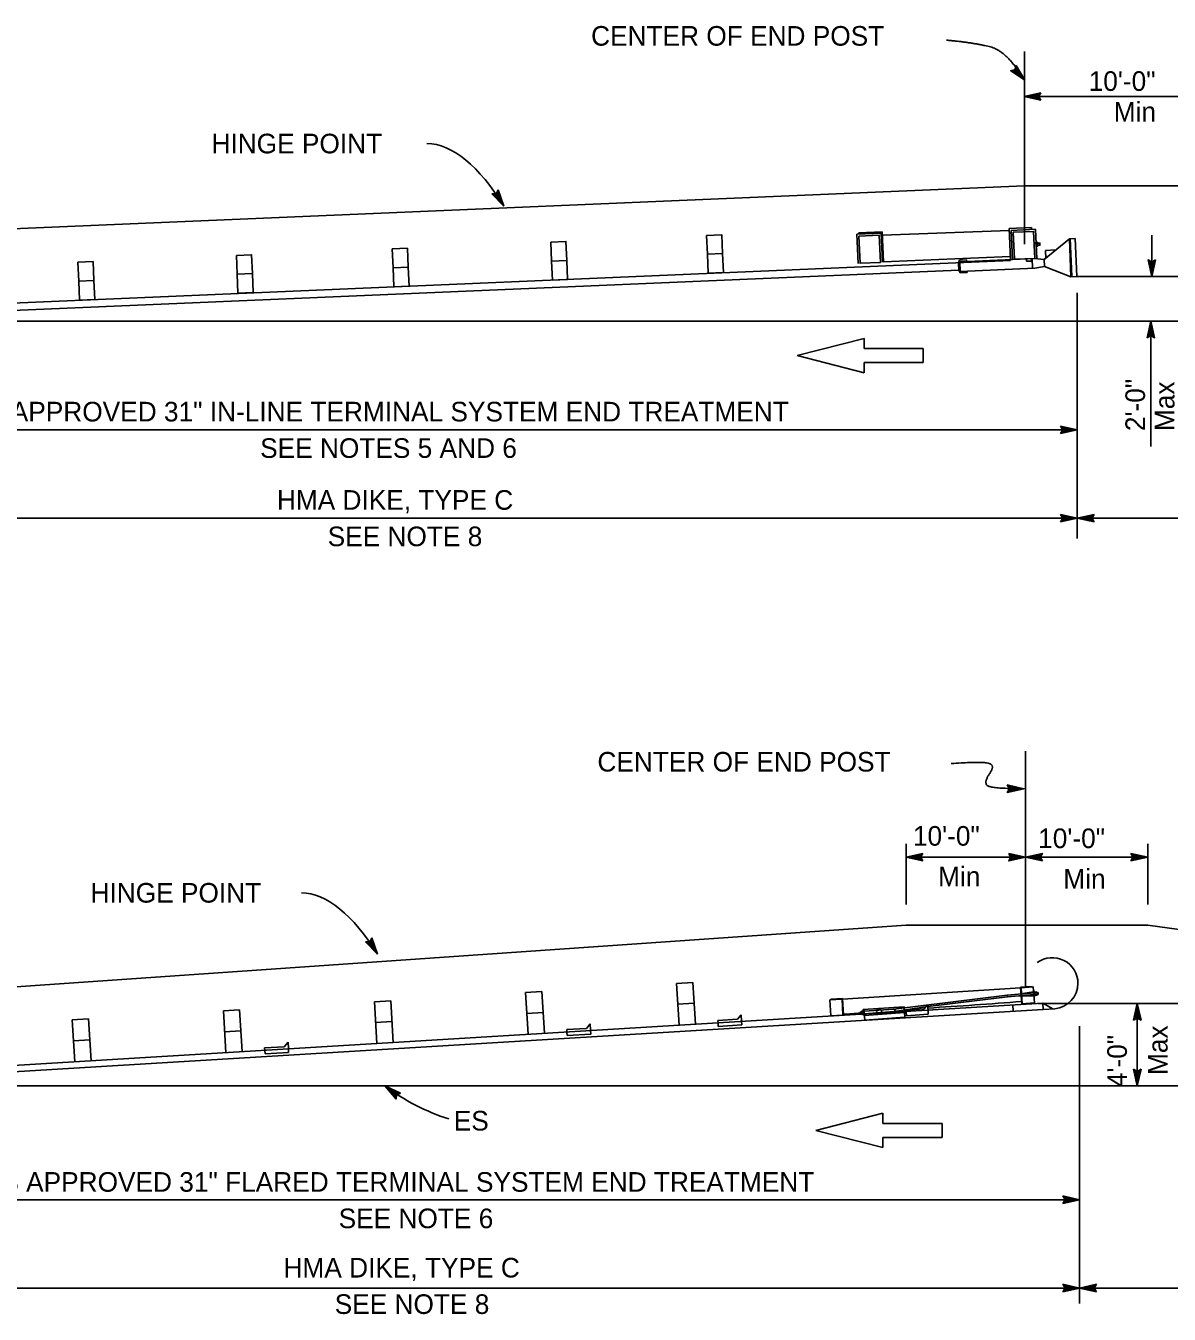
# Model space of a CAD drawing. Extents: x -893 to 867, y -474 to 712.
# Drawn here: x 119.7 to 527.4, y -37.9 to 421.9 of the extents above; entities that cross this region are included whole.
import ezdxf

# ---------------------------------------------------------------- set-up
doc = ezdxf.new("R2010")
doc.units = 0
for name, color, linetype in [('56 Stage 3 Anno', 7, 'Continuous'), ('57 Undefined', 7, 'Continuous'), ('60 Nongeo Data', 7, 'Continuous')]:
    doc.layers.add(name, color=color, linetype=linetype)

msp = doc.modelspace()

# ---------------------------------------------------------------- linework, layer by layer
at = {"layer": '56 Stage 3 Anno'}
for p, q in [((475.64, 396.64), (481.64, 397.97)), ((475.64, 396.64), (552.05, 396.64)), ((481.64, 395.3), (475.64, 396.64)), ((475.64, 396.64), (475.64, 396.64)), ((481.43, 395.66), (477.02, 396.64)), ((477.04, 396.65), (481.41, 397.61)), ((478.41, 396.64), (481.23, 397.27)), ((481.19, 396.02), (478.41, 396.64)), ((479.79, 396.64), (481, 396.91)), ((481.02, 396.37), (479.79, 396.64)), ((481.64, 397.97), (480.84, 396.64)), ((480.84, 396.64), (481.64, 395.3)), ((481.64, 397.97), (481.64, 397.97)), ((481.64, 395.3), (481.64, 395.3)), ((288.17, 363.29), (287.45, 361.92)), ((290.15, 357.48), (288.17, 363.29)), ((288.17, 363.29), (288.17, 363.29)), ((287.45, 361.92), (285.89, 361.91)), ((285.89, 361.91), (285.89, 361.91)), ((285.89, 361.91), (290.15, 357.48)), ((286.3, 361.91), (289.43, 358.66)), ((286.73, 361.9), (288.71, 359.84)), ((287.12, 361.92), (287.99, 361.02)), ((287.99, 361.02), (287.59, 362.19)), ((288.71, 359.84), (287.78, 362.58)), ((289.43, 358.67), (287.98, 362.91)), ((290.15, 357.48), (290.15, 357.48)), ((521.19, 347.14), (521.19, 332.4)), ((494.46, 332.4), (562.55, 332.4)), ((494.61, 326.54), (494.61, 238.91)), ((520.86, 316.45), (520.86, 271.77)), ((29.79, 277.67), (494.61, 277.67)), ((489.41, 277.67), (488.61, 279.01)), ((488.61, 279.01), (488.61, 279.01)), ((488.61, 279.01), (494.61, 277.67)), ((494.61, 277.67), (488.61, 276.34)), ((488.61, 276.34), (489.41, 277.67)), ((488.61, 276.34), (488.61, 276.34)), ((488.83, 278.65), (493.23, 277.67)), ((493.22, 277.67), (488.85, 276.7)), ((491.85, 277.67), (489.03, 277.05)), ((489.06, 278.29), (491.85, 277.67)), ((489.24, 277.95), (490.47, 277.67)), ((490.47, 277.67), (489.26, 277.41)), ((494.61, 277.67), (494.61, 277.67)), ((29.79, 246.16), (494.61, 246.16)), ((489.41, 246.16), (488.61, 247.5)), ((488.61, 247.5), (488.61, 247.5)), ((488.61, 247.5), (494.61, 246.16)), ((494.61, 246.16), (488.61, 244.83)), ((488.61, 244.83), (489.41, 246.16)), ((488.61, 244.83), (488.61, 244.83)), ((488.83, 247.14), (493.23, 246.16)), ((493.22, 246.15), (488.85, 245.19)), ((491.85, 246.16), (489.03, 245.53)), ((489.06, 246.78), (491.85, 246.16)), ((489.24, 246.43), (490.47, 246.16)), ((490.47, 246.16), (489.26, 245.89)), ((494.61, 246.16), (500.61, 247.49)), ((494.61, 246.16), (761.31, 246.16)), ((494.61, 246.16), (494.61, 246.16)), ((500.61, 244.82), (494.61, 246.16)), ((494.61, 246.16), (494.61, 246.16)), ((500.4, 245.17), (495.99, 246.16)), ((496.01, 246.16), (500.38, 247.13)), ((497.38, 246.15), (500.2, 246.78)), ((500.16, 245.53), (497.38, 246.15)), ((498.76, 246.15), (499.97, 246.42)), ((499.99, 245.88), (498.76, 246.15)), ((500.61, 247.49), (499.81, 246.16)), ((499.81, 246.16), (500.61, 244.82)), ((500.61, 247.49), (500.61, 247.49)), ((500.61, 244.82), (500.61, 244.82)), ((469.62, 150.97), (469.62, 150.97)), ((469.62, 148.3), (469.62, 148.3)), ((475.62, 149.63), (475.62, 149.63)), ((433.56, 129.94), (433.56, 108.36)), ((519.73, 129.94), (519.73, 108.36)), ((519.73, 129.5), (519.73, 111.05)), ((433.56, 125.21), (439.56, 126.54)), ((433.56, 125.21), (476.18, 125.21)), ((439.56, 123.87), (433.56, 125.21)), ((433.56, 125.21), (433.56, 125.21)), ((439.35, 124.23), (434.94, 125.21)), ((434.95, 125.21), (439.33, 126.18)), ((436.33, 125.21), (439.15, 125.83)), ((439.11, 124.59), (436.33, 125.21)), ((437.71, 125.21), (438.92, 125.48)), ((438.94, 124.93), (437.71, 125.21)), ((439.56, 126.54), (438.76, 125.21)), ((438.76, 125.21), (439.56, 123.87)), ((439.56, 126.54), (439.56, 126.54)), ((470.18, 126.55), (470.18, 126.55)), ((476.18, 125.21), (519.73, 125.21)), ((476.18, 125.21), (476.18, 125.21)), ((476.18, 125.21), (476.18, 125.21)), ((482.18, 126.54), (482.18, 126.54)), ((514.53, 125.21), (513.73, 126.55)), ((513.73, 126.55), (513.73, 126.55)), ((513.73, 126.55), (519.73, 125.21)), ((519.73, 125.21), (513.73, 123.88)), ((513.73, 123.88), (514.53, 125.21)), ((513.94, 126.2), (518.35, 125.21)), ((518.34, 125.21), (513.96, 124.24)), ((516.96, 125.21), (514.14, 124.59)), ((514.18, 125.84), (516.96, 125.21)), ((514.35, 125.49), (515.58, 125.21)), ((515.58, 125.21), (514.37, 124.95)), ((519.73, 125.21), (519.73, 125.21)), ((439.56, 123.87), (439.56, 123.87)), ((470.18, 123.88), (470.18, 123.88)), ((482.18, 123.87), (482.18, 123.87)), ((513.73, 123.88), (513.73, 123.88)), ((242.38, 95.04), (240.82, 95.03)), ((240.82, 95.03), (240.82, 95.03)), ((240.82, 95.03), (245.08, 90.6)), ((241.24, 95.03), (244.37, 91.78)), ((241.67, 95.02), (243.65, 92.96)), ((242.06, 95.05), (242.93, 94.14)), ((243.11, 96.42), (242.38, 95.04)), ((242.93, 94.14), (242.53, 95.31)), ((243.65, 92.96), (242.72, 95.7)), ((244.36, 91.79), (242.92, 96.03)), ((245.08, 90.6), (243.11, 96.42)), ((243.11, 96.42), (243.11, 96.42)), ((245.08, 90.6), (245.08, 90.6)), ((480.71, 73), (569.94, 73)), ((514.68, 67), (516.02, 73)), ((515.03, 67.22), (516.02, 71.62)), ((515.39, 67.45), (516.02, 70.24)), ((516.02, 73), (516.02, 43.56)), ((516.02, 73), (516.02, 73)), ((516.02, 73), (517.35, 67)), ((516.02, 71.61), (516.99, 67.24)), ((516.02, 70.24), (516.64, 67.42)), ((495.46, 64.91), (495.46, -34.04)), ((516.02, 67.8), (514.68, 67)), ((514.68, 67), (514.68, 67)), ((515.74, 67.63), (516.02, 68.86)), ((516.02, 68.86), (516.28, 67.65)), ((517.35, 67), (516.02, 67.8)), ((517.35, 67), (517.35, 67)), ((516.02, 43.56), (514.69, 49.56)), ((514.69, 49.56), (514.69, 49.56)), ((514.69, 49.56), (516.02, 48.76)), ((516.01, 44.95), (515.05, 49.33)), ((516.02, 46.33), (515.39, 49.15)), ((516.02, 47.71), (515.75, 48.92)), ((516.02, 48.76), (517.36, 49.56)), ((517.36, 49.56), (516.02, 43.56)), ((517, 49.35), (516.02, 44.94)), ((516.64, 49.11), (516.02, 46.33)), ((516.3, 48.94), (516.02, 47.71)), ((517.36, 49.56), (517.36, 49.56)), ((251.73, 38.89), (247.74, 43.56)), ((247.74, 43.56), (247.74, 43.56)), ((247.74, 43.56), (253.34, 41.03)), ((251.77, 39.31), (248.84, 42.73)), ((248.85, 42.73), (252.93, 40.88)), ((251.8, 39.73), (249.95, 41.9)), ((249.95, 41.9), (252.58, 40.71)), ((516.02, 43.56), (516.02, 43.56)), ((251.87, 40.12), (251.05, 41.07)), ((251.05, 41.07), (252.18, 40.56)), ((251.9, 40.44), (251.73, 38.89)), ((251.73, 38.89), (251.73, 38.89)), ((253.34, 41.03), (251.9, 40.44)), ((253.34, 41.03), (253.34, 41.03)), ((30.31, 2.98), (495.46, 2.98)), ((490.26, 2.98), (489.46, 4.32)), ((489.46, 4.32), (489.46, 4.32)), ((489.46, 4.32), (495.46, 2.98)), ((495.46, 2.98), (489.46, 1.65)), ((489.46, 1.65), (490.26, 2.98)), ((489.46, 1.65), (489.46, 1.65)), ((489.68, 3.96), (494.08, 2.98)), ((494.07, 2.98), (489.7, 2.01)), ((492.7, 2.98), (489.88, 2.35)), ((489.91, 3.6), (492.7, 2.98)), ((490.09, 3.26), (491.32, 2.98)), ((491.32, 2.98), (490.11, 2.71)), ((495.46, 2.98), (495.46, 2.98)), ((490.26, -28.54), (489.46, -27.2)), ((489.46, -27.2), (489.46, -27.2)), ((489.46, -27.2), (495.46, -28.54)), ((489.68, -27.55), (494.08, -28.53)), ((495.46, -28.54), (501.46, -27.21)), ((496.85, -28.53), (501.23, -27.56)), ((501.46, -27.21), (500.66, -28.54)), ((501.46, -27.21), (501.46, -27.21)), ((30.31, -28.54), (495.46, -28.54)), ((495.46, -28.54), (489.46, -29.87)), ((489.46, -29.87), (490.26, -28.54)), ((489.46, -29.87), (489.46, -29.87)), ((494.07, -28.54), (489.7, -29.51)), ((492.7, -28.53), (489.88, -29.16)), ((489.91, -27.91), (492.7, -28.53)), ((490.09, -28.26), (491.32, -28.53)), ((491.32, -28.53), (490.11, -28.8)), ((495.46, -28.54), (495.46, -28.54)), ((501.46, -29.88), (495.46, -28.54)), ((495.46, -28.54), (495.46, -28.54)), ((495.46, -28.54), (767.19, -28.54)), ((501.25, -29.52), (496.84, -28.54)), ((498.23, -28.54), (501.05, -27.91)), ((501.01, -29.16), (498.23, -28.54)), ((499.61, -28.54), (500.82, -28.27)), ((500.84, -28.81), (499.61, -28.54)), ((500.66, -28.54), (501.46, -29.88)), ((501.46, -29.88), (501.46, -29.88))]:
    msp.add_line(p, q, dxfattribs=at)
for points in [[(472.82, 407.62), (475.88, 402.4), (470.9, 405.83), (471.3, 405.92), (474.94, 403.4), (472.71, 407.23), (472.59, 406.84), (474.03, 404.39), (471.69, 406), (472.09, 406.08), (473.1, 405.39), (472.48, 406.45), (472.39, 406.15), (470.9, 405.83), (472.39, 406.15)], [(522.51, 338.31), (521.19, 332.4), (519.88, 338.31), (520.23, 338.1), (521.18, 333.77), (522.16, 338.1), (521.81, 337.89), (521.19, 335.12), (520.58, 337.89), (520.93, 337.68), (521.19, 336.48), (521.46, 337.68), (521.19, 337.52), (519.88, 338.31), (521.19, 337.52)], [(519.54, 310.54), (520.86, 316.45), (522.17, 310.54), (521.82, 310.75), (520.86, 315.08), (519.89, 310.75), (520.24, 310.96), (520.86, 313.73), (521.47, 310.96), (521.12, 311.17), (520.86, 312.37), (520.59, 311.17), (520.86, 311.33), (522.17, 310.54), (520.86, 311.33)], [(469.62, 150.97), (475.62, 149.63), (469.62, 148.3), (469.84, 148.66), (474.23, 149.63), (469.84, 150.62), (470.05, 150.26), (472.86, 149.63), (470.05, 149.01), (470.26, 149.37), (471.48, 149.64), (470.26, 149.91), (470.42, 149.63), (469.62, 148.3), (470.42, 149.63)], [(470.18, 126.55), (476.18, 125.21), (470.18, 123.88), (470.4, 124.24), (474.79, 125.21), (470.39, 126.2), (470.61, 125.84), (473.42, 125.21), (470.61, 124.59), (470.82, 124.94), (472.04, 125.21), (470.82, 125.49), (470.98, 125.21), (470.18, 123.88), (470.98, 125.21)], [(482.18, 123.87), (476.18, 125.21), (482.18, 126.54), (481.97, 126.19), (477.57, 125.21), (481.97, 124.23), (481.76, 124.58), (478.94, 125.21), (481.76, 125.83), (481.54, 125.48), (480.33, 125.21), (481.55, 124.94), (481.38, 125.21), (482.18, 126.54), (481.38, 125.21)]]:
    msp.add_lwpolyline(points, close=True, dxfattribs=at)
msp.add_arc((294.09, 105.37), 77.26, 233.129, 252.2554, dxfattribs=at)
for centre, start_param in [((275.53, 309.61), 2.221176), ((230.76, 42.25), 2.230563)]:
    msp.add_ellipse(centre, major_axis=(15.99, -69.88), ratio=0.436863, start_param=start_param, end_param=3.039373, dxfattribs=at)
for points in [[(475.88, 402.4), (469.58, 412.62), (458.62, 415.72), (448.01, 416.73)], [(449.64, 158.58), (461.66, 159.42), (465.29, 157.74), (461.38, 152.15), (463.33, 149.63), (475.62, 149.63)]]:
    msp.add_open_spline(points, degree=2, dxfattribs=at)
at = {"layer": '60 Nongeo Data'}
for p, q in [((475.83, 343.98), (475.83, 412.64)), ((34.21, 345.9), (475.83, 364.79)), ((475.83, 364.79), (552.05, 364.79)), ((478.27, 349.88), (470.31, 349.54)), ((470.31, 349.54), (470.78, 338.46)), ((478.27, 349.88), (478.3, 349.17)), ((424.67, 347.82), (416, 347.45)), ((416, 347.45), (416.44, 337.08)), ((425.1, 348.28), (416.69, 347.92)), ((416.69, 347.92), (416.71, 347.48)), ((425.12, 337.45), (424.67, 347.82)), ((425.56, 337.47), (425.1, 348.28)), ((425.15, 347.13), (470.34, 348.83)), ((479.72, 349.23), (471.05, 348.86)), ((471.05, 348.86), (471.5, 338.49)), ((479.72, 349.23), (480.18, 338.72)), ((482.83, 338.45), (491.8, 345.88)), ((491.8, 345.88), (493.88, 345.97)), ((492.38, 332.32), (491.8, 345.88)), ((492.68, 332.33), (492.1, 345.9)), ((494.46, 332.4), (493.88, 345.97)), ((479.96, 343.23), (479.9, 344.51)), ((483.26, 341.71), (486.96, 341.87)), ((483.26, 341.71), (483.38, 338.9)), ((29.81, 319.27), (470.77, 338.13)), ((425.55, 337.62), (470.74, 339.55)), ((452.22, 337.16), (452.68, 338.18)), ((452.33, 334.68), (452.22, 337.16)), ((452.68, 338.18), (455.16, 338.28)), ((452.7, 337.68), (479.61, 338.83)), ((452.85, 334.21), (452.7, 337.68)), ((455.18, 337.79), (455.16, 338.28)), ((476.49, 338.7), (476.53, 337.82)), ((476.53, 337.82), (478.26, 337.9)), ((478.26, 337.9), (478.22, 338.77)), ((478.62, 335.31), (478.48, 338.78)), ((479.34, 338.81), (482.83, 338.45)), ((479.48, 335.35), (482.93, 336.01)), ((482.93, 336.01), (482.83, 338.45)), ((482.93, 336.01), (492.38, 332.32)), ((29.87, 316.62), (452.33, 334.68)), ((452.33, 334.68), (452.87, 333.71)), ((452.85, 334.21), (479.48, 335.35)), ((452.87, 333.71), (455.35, 333.82)), ((455.35, 333.82), (455.33, 334.31)), ((492.38, 332.32), (494.46, 332.4)), ((48.69, 316.45), (792.64, 316.45)), ((394.69, 304.16), (418.6, 310.3)), ((418.6, 310.3), (418.6, 306.66)), ((418.59, 298.02), (394.69, 304.16)), ((418.6, 306.66), (439.69, 306.66)), ((439.69, 306.66), (439.69, 304.16)), ((439.69, 304.16), (439.69, 301.66)), ((439.69, 301.66), (418.59, 301.66)), ((418.59, 301.66), (418.59, 298.02)), ((476.18, 163.05), (476.18, 78.89)), ((35.13, 73.3), (433.56, 100.88)), ((433.56, 100.88), (519.73, 100.88)), ((519.73, 100.88), (767.19, 67.06)), ((352.63, 65.27), (351.73, 80.16)), ((358.46, 65.62), (357.55, 80.51)), ((474.4, 78.58), (410.94, 74.55)), ((478.58, 79.08), (474.39, 78.77)), ((474.39, 78.77), (474.82, 72.84)), ((478.9, 78.91), (474.59, 78.6)), ((474.59, 78.6), (475.01, 72.85)), ((478.58, 79.08), (478.59, 78.89)), ((478.9, 78.91), (479.32, 73.17)), ((244.89, 58.74), (243.99, 73.63)), ((250.71, 59.1), (249.81, 73.98)), ((298.76, 62.01), (297.86, 76.89)), ((304.59, 62.36), (303.68, 77.25)), ((406.43, 74.3), (410.75, 74.54)), ((406.43, 74.3), (406.76, 68.55)), ((406.73, 74.51), (410.93, 74.74)), ((406.73, 74.51), (406.74, 74.31)), ((410.75, 74.54), (411.07, 68.79)), ((410.93, 74.74), (411.26, 68.8)), ((469.65, 75.98), (429.25, 70.95)), ((469.74, 75.38), (441.32, 71.92)), ((473.71, 76.3), (469.65, 75.98)), ((469.65, 75.98), (469.74, 75.38)), ((473.78, 75.7), (469.74, 75.38)), ((473.71, 76.3), (479, 77.2)), ((479.33, 76.75), (473.71, 76.3)), ((479.38, 76.14), (473.78, 75.7)), ((473.78, 75.7), (479.16, 75.64)), ((479.04, 77.23), (479.48, 77.26)), ((479.17, 75.64), (479.04, 77.23)), ((479.61, 75.67), (479.17, 75.64)), ((480.64, 76.85), (479.33, 76.75)), ((480.69, 76.25), (479.38, 76.14)), ((479.48, 77.26), (479.61, 75.67)), ((480.18, 77.11), (479.5, 77.05)), ((480.28, 75.94), (479.59, 75.89)), ((480.28, 75.94), (480.18, 77.11)), ((480.69, 76.25), (480.64, 76.85)), ((32.97, 45.9), (482.31, 73.13)), ((33.11, 43.57), (482.5, 70.79)), ((191.02, 55.48), (190.12, 70.37)), ((196.84, 55.83), (195.94, 70.72)), ((417.31, 69.97), (418.62, 70.07)), ((417.31, 69.97), (417.35, 69.37)), ((417.35, 69.37), (418.66, 69.46)), ((417.72, 70.28), (418.32, 70.32)), ((417.72, 70.28), (417.81, 69.11)), ((417.81, 69.11), (418.41, 69.16)), ((418.29, 70.79), (432.88, 71.82)), ((418.29, 70.79), (418.44, 68.7)), ((418.56, 70.81), (418.83, 67.08)), ((418.61, 70.2), (429.25, 70.95)), ((418.67, 69.34), (429.34, 70.09)), ((418.71, 68.72), (433.03, 69.73)), ((440.66, 71.83), (429.34, 70.09)), ((432.88, 71.82), (433.15, 68.09)), ((433.59, 70.6), (440.01, 71.06)), ((433.59, 70.6), (433.64, 69.85)), ((433.64, 69.85), (433.73, 68.63)), ((433.73, 68.63), (441.49, 69.18)), ((441.25, 72.52), (440.01, 71.06)), ((441.25, 72.52), (441.4, 70.46)), ((441.4, 70.46), (441.49, 69.18)), ((471.8, 70.22), (471.61, 72.55)), ((479.32, 73.17), (475.01, 72.85)), ((479.32, 73.17), (475.01, 72.85)), ((482.5, 70.79), (482.31, 73.12)), ((482.31, 73.12), (485.86, 71.03)), ((486.59, 71.08), (482.5, 70.79)), ((137.15, 52.21), (136.24, 67.1)), ((142.97, 52.57), (142.07, 67.46)), ((320.92, 65.67), (319.56, 64.09)), ((320.92, 65.67), (321.05, 63.42)), ((366.47, 66.93), (373.43, 67.35)), ((366.47, 66.93), (366.52, 66.11)), ((366.51, 66.11), (366.59, 64.8)), ((366.59, 64.8), (375.01, 65.31)), ((374.79, 68.93), (373.43, 67.35)), ((374.79, 68.93), (374.92, 66.69)), ((374.92, 66.69), (375.01, 65.31)), ((406.76, 68.55), (411.07, 68.79)), ((418.83, 67.08), (433.15, 68.09)), ((312.59, 63.67), (319.56, 64.09)), ((312.59, 63.67), (312.64, 62.85)), ((312.64, 62.85), (312.72, 61.53)), ((312.72, 61.53), (321.14, 62.04)), ((321.05, 63.42), (321.14, 62.04)), ((204.85, 57.14), (211.82, 57.56)), ((204.85, 57.14), (204.9, 56.32)), ((204.9, 56.32), (204.98, 55.01)), ((204.98, 55), (213.39, 55.51)), ((213.18, 59.14), (211.82, 57.56)), ((213.18, 59.14), (213.31, 56.9)), ((213.31, 56.9), (213.39, 55.51)), ((54.62, 43.56), (799.03, 43.56)), ((401.4, 27.69), (425.31, 33.83)), ((425.31, 33.83), (425.31, 30.19)), ((425.3, 21.56), (401.4, 27.69)), ((425.31, 30.19), (446.4, 30.19)), ((446.4, 30.19), (446.4, 27.69)), ((446.4, 27.69), (446.4, 25.19)), ((446.4, 25.19), (425.3, 25.19)), ((425.3, 25.19), (425.3, 21.56))]:
    msp.add_line(p, q, dxfattribs=at)
for points in [[(306.86, 344.65), (312.27, 344.88), (312.56, 338.12), (307.15, 337.89)], [(362.45, 347.07), (367.86, 347.3), (368.15, 340.54), (362.74, 340.31)], [(416.74, 346.77), (423.99, 347.08), (424.41, 337.42), (417.15, 337.11)], [(471.79, 348.18), (479.05, 348.49), (479.46, 338.83), (472.21, 338.52)], [(250.36, 342.21), (255.77, 342.44), (256.06, 335.68), (250.65, 335.45)], [(362.74, 340.31), (368.15, 340.54), (368.44, 333.78), (363.03, 333.55)], [(138.26, 337.51), (143.67, 337.74), (143.96, 330.98), (138.55, 330.75)], [(194.76, 339.94), (200.17, 340.17), (200.46, 333.42), (195.05, 333.18)], [(250.65, 335.45), (256.06, 335.68), (256.35, 328.92), (250.94, 328.69)], [(307.15, 337.89), (312.56, 338.12), (312.85, 331.36), (307.44, 331.13)], [(195.05, 333.18), (200.46, 333.42), (200.75, 326.66), (195.34, 326.42)], [(138.55, 330.75), (143.96, 330.98), (144.25, 324.22), (138.84, 323.99)]]:
    msp.add_lwpolyline(points, close=True, dxfattribs=at)
for points in [[(479.96, 343.23), (480.51, 343.25), (480.46, 344.54), (479.9, 344.51)], [(480.51, 343.53), (481.3, 343.56), (481.27, 344.31), (480.47, 344.28)], [(351.73, 80.16), (357.55, 80.51)], [(243.99, 73.63), (249.81, 73.98)], [(297.86, 76.89), (303.68, 77.25)], [(190.12, 70.37), (195.94, 70.72)], [(298.31, 69.45), (304.13, 69.8)], [(352.18, 72.71), (358.01, 73.07)], [(136.24, 67.1), (142.07, 67.46)], [(244.44, 66.19), (250.26, 66.54)], [(136.69, 59.66), (142.52, 60.01)], [(190.57, 62.92), (196.39, 63.28)]]:
    msp.add_lwpolyline(points, dxfattribs=at)
msp.add_circle((423.97, 70.15), 0.897, dxfattribs=at)
for centre, radius, start, end in [((485.72, 80.19), 9.14, 359.9225, 126.0571), ((485.72, 80.19), 9.14, 275.4879, 359.9225), ((310.5, 2169.04), 2101.76, 273.56947, 274.48246), ((271.4, 2166.23), 2101.76, 273.8148, 273.97964), ((429.24, 70.52), 0.438, 283.1202, 88.8562)]:
    msp.add_arc(centre, radius, start, end, dxfattribs=at)

# ---------------------------------------------------------------- texts
at = {"layer": '57 Undefined'}
for s, p in [('CENTER OF END POST', (321.25, 414.75)), ('10\'-0"', (498.68, 398.61)), ('Min', (507.6, 387.67)), ('HINGE POINT', (185.89, 376.33)), ('CALTRANS APPROVED 31" IN-LINE TERMINAL SYSTEM END TREATMENT', (61.79, 280.67)), ('SEE NOTES 5 AND 6', (203.24, 267.67)), ('HMA DIKE, TYPE C', (209.22, 249.16)), ('SEE NOTE 8', (227.32, 236.16)), ('CENTER OF END POST', (323.51, 155.74)), ('10\'-0"', (436.01, 129.29)), ('10\'-0"', (480.67, 128.43)), ('Min', (444.98, 114.79)), ('Min', (489.64, 113.93)), ('HINGE POINT', (142.76, 108.98)), ('ES', (272.28, 27.66)), ('CALTRANS APPROVED 31" FLARED TERMINAL SYSTEM END TREATMENT', (67.25, 5.81)), ('SEE NOTE 6', (231.24, -7.19)), ('HMA DIKE, TYPE C', (211.57, -24.79)), ('SEE NOTE 8', (229.83, -37.79))]:
    msp.add_text(s, height=7, dxfattribs=at).set_placement(p)
for s, p in [('2\'-0"', (518.77, 277.23)), ('Max', (529.27, 277.23)), ('Max', (526.82, 47.47)), ('4\'-0"', (512.32, 43.14))]:
    msp.add_text(s, height=7, rotation=90, dxfattribs=at).set_placement(p)

doc.saveas('drawing.dxf')
